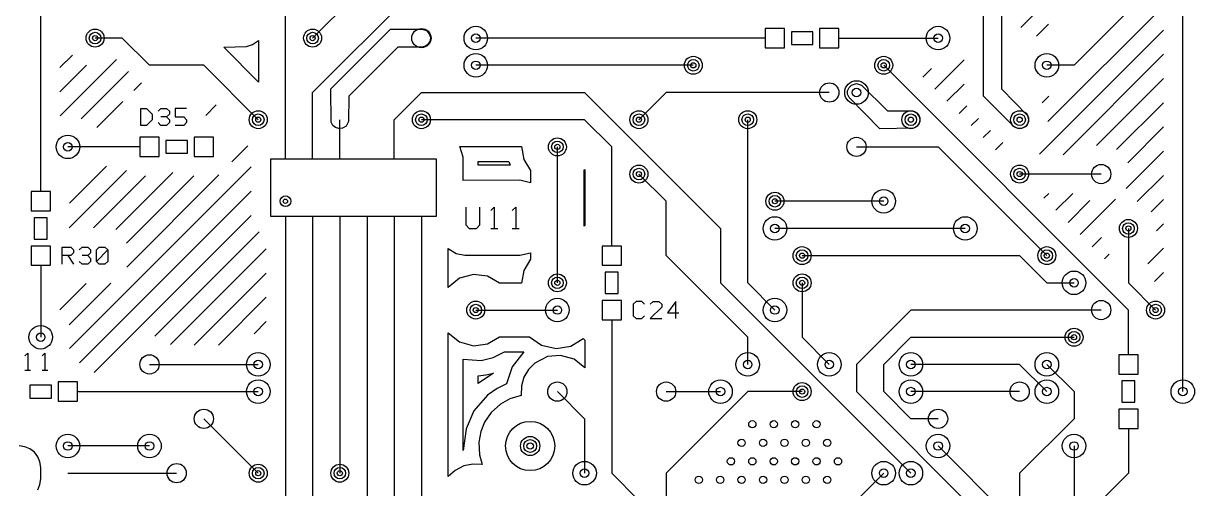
# Model space of a CAD drawing. Extents: x 7 to 280, y 7 to 360.
# Drawn here: x 225.3 to 279.9, y 109.8 to 131.5 of the extents above; entities that cross this region are included whole.
import ezdxf

# ---------------------------------------------------------------- set-up
doc = ezdxf.new("R2010")
doc.units = 0
doc.layers.add('SCORE', color=5, linetype='CONTINUOUS')

msp = doc.modelspace()

# ---------------------------------------------------------------- linework, layer by layer
at = {"layer": 'SCORE'}
for p, q in [((238.76, 128.27), (251.46, 140.97)), ((237.49, 127), (237.49, 139.7)), ((270.09, 128.096), (270.09, 139.526)), ((270.93, 139.874), (270.93, 128.444)), ((226.06, 125.73), (226.06, 134.62)), ((279.4, 134.62), (274.32, 129.54)), ((241.3, 133.35), (238.76, 130.81)), ((279.4, 114.3), (279.4, 133.35)), ((271.83, 131.3025), (273.0424, 132.5149)), ((273.0967, 126.9124), (278.4444, 132.2601)), ((272.5644, 130.9056), (273.1205, 131.4617)), ((229.87, 130.81), (228.6, 130.81)), ((231.14, 129.54), (229.87, 130.81)), ((239.61, 128.444), (242.396, 131.23)), ((242.396, 131.23), (243.8812, 131.228)), ((243.8812, 131.228), (244.0733, 131.1592)), ((244.0733, 131.1592), (244.2104, 131.008)), ((244.2104, 131.008), (244.258, 130.8512)), ((244.258, 130.8512), (244.2419, 130.6881)), ((257.81, 130.81), (246.38, 130.81)), ((259.9, 130.81), (257.81, 130.81)), ((260.8, 131.26), (259.9, 131.26)), ((259.9, 131.26), (259.9, 130.36)), ((260.8, 130.36), (260.8, 131.26)), ((262.12, 131.11), (261.12, 131.11)), ((261.12, 131.11), (261.12, 130.51)), ((262.12, 130.51), (262.12, 131.11)), ((263.34, 131.26), (262.44, 131.26)), ((262.44, 131.26), (262.44, 130.36)), ((263.34, 130.36), (263.34, 131.26)), ((263.34, 130.81), (265.43, 130.81)), ((265.43, 130.81), (267.97, 130.81)), ((272.7108, 125.3951), (278.5, 131.1843)), ((234.6078, 130.38), (235.6774, 130.4115)), ((236.2397, 128.748), (234.6078, 130.38)), ((235.6774, 130.4115), (235.9586, 130.5122)), ((235.9586, 130.5122), (236.2393, 130.7046)), ((236.2393, 130.7046), (236.2397, 128.748)), ((242.744, 130.39), (240.45, 128.096)), ((243.84, 130.39), (242.744, 130.39)), ((244.0007, 130.422), (243.84, 130.39)), ((244.137, 130.513), (244.0007, 130.422)), ((244.2419, 130.6881), (244.137, 130.513)), ((259.9, 130.36), (260.8, 130.36)), ((261.12, 130.51), (262.12, 130.51)), ((262.44, 130.36), (263.34, 130.36)), ((226.9607, 129.4386), (227.5427, 130.0206)), ((226.9615, 127.1767), (229.596, 129.8112)), ((267.8198, 128.4237), (269.19, 129.7939)), ((273.8071, 125.36), (278.5, 130.0529)), ((226.9611, 128.3077), (228.2046, 129.5512)), ((227.9542, 127.038), (230.1617, 129.2455)), ((233.68, 129.54), (231.14, 129.54)), ((236.22, 127), (233.68, 129.54)), ((256.54, 129.54), (246.38, 129.54)), ((276.86, 118.11), (265.43, 129.54)), ((267.254, 128.9892), (267.6589, 129.3942)), ((274.32, 129.54), (273.05, 129.54)), ((230.4172, 128.3697), (230.7684, 128.7209)), ((263.8108, 128.5033), (263.9267, 128.6192)), ((263.9267, 128.6192), (264.16, 128.69)), ((264.16, 128.69), (264.3933, 128.6192)), ((264.3933, 128.6192), (265.604, 127.42)), ((268.3857, 127.8582), (269.19, 128.6625)), ((275.37, 125.7916), (278.5, 128.9216)), ((238.76, 127), (238.76, 128.27)), ((239.6281, 126.8781), (239.61, 128.444)), ((240.45, 128.096), (240.4419, 126.9181)), ((242.57, 127), (243.84, 128.27)), ((243.84, 128.27), (251.46, 128.27)), ((251.46, 128.27), (257.81, 121.92)), ((255.27, 128.27), (254, 127)), ((262.89, 128.27), (255.27, 128.27)), ((263.7481, 128.3519), (263.8108, 128.5033)), ((263.7481, 128.1881), (263.7481, 128.3519)), ((263.8108, 128.0367), (263.7481, 128.1881)), ((265.256, 126.58), (263.8108, 128.0367)), ((271.5136, 126.6753), (270.09, 128.096)), ((270.93, 128.444), (272.1504, 127.198)), ((272.8395, 127.7865), (273.1466, 128.0937)), ((228.6775, 126.63), (229.9003, 127.8528)), ((230.74, 126.73), (230.74, 127.53)), ((230.74, 127.53), (231.0067, 127.53)), ((231.0067, 127.53), (231.2733, 127.2633)), ((231.54, 127.3967), (231.6733, 127.53)), ((231.6733, 127.53), (231.94, 127.53)), ((231.94, 127.53), (232.0733, 127.3967)), ((232.8733, 127.53), (232.34, 127.53)), ((232.34, 127.53), (232.34, 127.13)), ((233.7733, 127.2003), (234.2601, 127.6871)), ((268.9516, 127.2927), (269.3088, 127.65)), ((276.3108, 125.601), (278.5, 127.7902)), ((231.2733, 126.9967), (231.0067, 126.73)), ((231.2733, 127.2633), (231.2733, 126.9967)), ((231.94, 127.13), (231.6733, 127.13)), ((232.0733, 127.2633), (231.94, 127.13)), ((231.94, 127.13), (232.0733, 126.9967)), ((232.0733, 127.3967), (232.0733, 127.2633)), ((232.0733, 126.9967), (232.0733, 126.8633)), ((232.34, 127.13), (232.74, 127.13)), ((232.74, 127.13), (232.8733, 126.9967)), ((232.8733, 126.9967), (232.8733, 126.8633)), ((237.49, 125.1585), (237.49, 127)), ((238.76, 125.1585), (238.76, 127)), ((240.03, 125.1585), (240.03, 127)), ((240.4419, 126.9181), (240.327, 126.703)), ((242.57, 125.1585), (242.57, 127)), ((251.46, 127), (243.84, 127)), ((252.73, 125.73), (251.46, 127)), ((259.08, 119.38), (259.08, 127)), ((265.604, 127.42), (266.7819, 127.4119)), ((266.7819, 127.4119), (266.9664, 127.3247)), ((266.9664, 127.3247), (267.1019, 127.1219)), ((267.118, 126.9588), (267.0704, 126.802)), ((267.1019, 127.1219), (267.118, 126.9588)), ((269.5174, 126.7272), (269.8521, 127.0619)), ((272.1504, 127.198), (272.2, 127)), ((272.2, 127), (272.1504, 126.802)), ((231.0067, 126.73), (230.74, 126.73)), ((231.6733, 126.73), (231.54, 126.8633)), ((231.94, 126.73), (231.6733, 126.73)), ((232.0733, 126.8633), (231.94, 126.73)), ((232.74, 126.73), (232.34, 126.73)), ((232.8733, 126.8633), (232.74, 126.73)), ((239.7053, 126.7336), (239.6281, 126.8781)), ((239.832, 126.6296), (239.7053, 126.7336)), ((239.9888, 126.582), (239.832, 126.6296)), ((240.1519, 126.5981), (239.9888, 126.582)), ((240.327, 126.703), (240.1519, 126.5981)), ((266.8219, 126.5981), (265.256, 126.58)), ((266.9664, 126.6753), (266.8219, 126.5981)), ((267.0704, 126.802), (266.9664, 126.6753)), ((270.0833, 126.1617), (270.4184, 126.4968)), ((271.6581, 126.5981), (271.5136, 126.6753)), ((271.8619, 126.5881), (271.6581, 126.5981)), ((272.0464, 126.6753), (271.8619, 126.5881)), ((272.1504, 126.802), (272.0464, 126.6753)), ((276.831, 124.9899), (278.5, 126.6588)), ((231.59, 126.18), (230.69, 126.18)), ((230.69, 126.18), (230.69, 125.28)), ((231.59, 125.28), (231.59, 126.18)), ((232.91, 126.03), (231.91, 126.03)), ((231.91, 126.03), (231.91, 125.43)), ((232.91, 125.43), (232.91, 126.03)), ((234.13, 126.18), (233.23, 126.18)), ((233.23, 126.18), (233.23, 125.28)), ((234.13, 125.28), (234.13, 126.18)), ((270.6491, 125.5962), (270.9935, 125.9405)), ((226.06, 123.64), (226.06, 125.73)), ((228.6, 125.73), (227.33, 125.73)), ((230.69, 125.73), (228.6, 125.73)), ((230.69, 125.28), (231.59, 125.28)), ((231.91, 125.43), (232.91, 125.43)), ((233.23, 125.28), (234.13, 125.28)), ((234.993, 125.0258), (235.7385, 125.7714)), ((245.6387, 125.75), (248.5207, 125.75)), ((245.785, 125.2468), (245.6387, 125.75)), ((248.5207, 125.75), (248.625, 125.1482)), ((250.19, 119.38), (250.19, 125.73)), ((252.73, 123.19), (252.73, 125.73)), ((264.16, 125.73), (267.97, 125.73)), ((267.97, 125.73), (273.05, 120.65)), ((276.7602, 123.7877), (278.5, 125.5274)), ((227.4097, 116.3112), (235.8915, 124.793)), ((227.41, 123.0997), (229.1403, 124.83)), ((244.5385, 125.1585), (236.7915, 125.1585)), ((236.7915, 125.1585), (236.7915, 122.4915)), ((244.5385, 122.4915), (244.5385, 125.1585)), ((245.7885, 124.1632), (245.785, 125.2468)), ((246.4885, 125.0432), (247.9214, 125.0464)), ((246.4885, 124.87), (246.4885, 125.0432)), ((247.9823, 124.87), (246.4885, 124.87)), ((247.9214, 125.0464), (247.9823, 124.87)), ((248.625, 125.1482), (248.94, 124.6232)), ((227.3916, 121.95), (230.0699, 124.6283)), ((228.523, 121.95), (230.953, 124.38)), ((229.5707, 121.8664), (232.2344, 124.53)), ((230.0732, 121.2375), (233.2161, 124.3803)), ((230.0826, 120.1154), (234.3842, 124.417)), ((248.4443, 124.1692), (245.7885, 124.1632)), ((248.94, 124.0514), (248.4443, 124.1692)), ((248.94, 124.6232), (248.94, 124.0514)), ((251.44, 124.6232), (251.48, 124.6705)), ((251.44, 122.0248), (251.44, 124.6232)), ((251.48, 124.6705), (251.48, 122.0594)), ((255.27, 123.19), (254, 124.46)), ((275.59, 124.46), (271.78, 124.46)), ((277.2762, 123.1723), (278.5, 124.3961)), ((226.51, 123.64), (225.61, 123.64)), ((225.61, 123.64), (225.61, 122.74)), ((226.51, 122.74), (226.51, 123.64)), ((227.8745, 115.6446), (235.8915, 123.6616)), ((252.73, 121.1), (252.73, 123.19)), ((255.27, 120.65), (255.27, 123.19)), ((265.43, 123.19), (260.35, 123.19)), ((272.9106, 123.3322), (273.1384, 123.56)), ((273.4763, 122.7665), (274.2698, 123.56)), ((274.042, 122.2008), (275.0601, 123.219)), ((274.6077, 121.6351), (276.2623, 123.2898)), ((277.929, 122.6937), (278.5, 123.2647)), ((225.61, 122.74), (226.51, 122.74)), ((228.5612, 115.2), (235.8915, 122.5303)), ((245.91, 122.92), (245.91, 122.0867)), ((246.5767, 122.0867), (246.5767, 122.92)), ((247.0767, 122.7533), (247.2433, 122.92)), ((247.2433, 122.92), (247.2433, 121.92)), ((248.0767, 122.7533), (248.2433, 122.92)), ((248.2433, 122.92), (248.2433, 121.92)), ((226.36, 122.42), (225.76, 122.42)), ((225.76, 122.42), (225.76, 121.42)), ((226.36, 121.42), (226.36, 122.42)), ((236.7915, 122.4915), (244.5385, 122.4915)), ((237.49, 122.4915), (237.49, 120.65)), ((238.76, 122.4915), (238.76, 120.65)), ((240.03, 122.4915), (240.03, 120.65)), ((241.3, 122.4915), (241.3, 120.65)), ((242.57, 122.4915), (242.57, 120.65)), ((243.84, 122.4915), (243.84, 120.65)), ((245.91, 122.0867), (246.0767, 121.92)), ((246.41, 121.92), (246.5767, 122.0867)), ((251.48, 122.0594), (251.44, 122.0248)), ((278.1747, 121.808), (278.5, 122.1333)), ((231.3889, 116.8963), (236.2592, 121.7666)), ((246.0767, 121.92), (246.41, 121.92)), ((247.0767, 121.92), (247.41, 121.92)), ((248.0767, 121.92), (248.41, 121.92)), ((257.81, 121.92), (257.81, 119.38)), ((269.24, 121.92), (260.35, 121.92)), ((275.1734, 121.0694), (275.6077, 121.5038)), ((276.86, 121.92), (276.86, 119.38)), ((226.51, 121.1), (225.61, 121.1)), ((225.61, 121.1), (225.61, 120.2)), ((225.76, 121.42), (226.36, 121.42)), ((226.51, 120.2), (226.51, 121.1)), ((227.06, 120.25), (227.06, 121.05)), ((227.06, 121.05), (227.46, 121.05)), ((227.46, 121.05), (227.5933, 120.9167)), ((227.5933, 120.9167), (227.5933, 120.7833)), ((227.86, 120.9167), (227.9933, 121.05)), ((227.9933, 121.05), (228.26, 121.05)), ((228.26, 121.05), (228.3933, 120.9167)), ((228.3933, 120.9167), (228.3933, 120.7833)), ((228.66, 120.9167), (228.7933, 121.05)), ((228.66, 120.3833), (228.66, 120.9167)), ((228.66, 120.3833), (229.1933, 120.9167)), ((228.7933, 121.05), (229.06, 121.05)), ((229.06, 121.05), (229.1933, 120.9167)), ((229.1933, 120.9167), (229.1933, 120.3833)), ((232.1209, 116.4969), (236.59, 120.966)), ((245.09, 120.9771), (245.4637, 120.7528)), ((245.0902, 119.1698), (245.09, 120.9771)), ((253.18, 121.1), (252.28, 121.1)), ((252.28, 121.1), (252.28, 120.2)), ((253.18, 120.2), (253.18, 121.1)), ((277.76, 120.262), (278.5, 121.002)), ((227.46, 120.65), (227.06, 120.65)), ((227.3267, 120.65), (227.5933, 120.25)), ((227.5933, 120.7833), (227.46, 120.65)), ((227.9933, 120.25), (227.86, 120.3833)), ((228.26, 120.65), (227.9933, 120.65)), ((228.3933, 120.7833), (228.26, 120.65)), ((228.26, 120.65), (228.3933, 120.5167)), ((228.3933, 120.3833), (228.26, 120.25)), ((228.3933, 120.5167), (228.3933, 120.3833)), ((228.7933, 120.25), (228.66, 120.3833)), ((229.1933, 120.3833), (229.06, 120.25)), ((237.49, 120.65), (237.49, 105.41)), ((238.76, 120.65), (238.76, 91.44)), ((240.03, 120.65), (240.03, 110.49)), ((241.3, 120.65), (241.3, 100.33)), ((242.57, 120.65), (242.57, 93.98)), ((243.84, 120.65), (243.84, 101.6)), ((245.4637, 120.7528), (245.8757, 120.6708)), ((245.8757, 120.6708), (248.4443, 120.6708)), ((248.4443, 120.6708), (248.94, 120.7886)), ((248.94, 120.4868), (248.625, 119.9618)), ((248.94, 120.7886), (248.94, 120.4868)), ((259.08, 116.84), (255.27, 120.65)), ((261.62, 120.65), (271.78, 120.65)), ((271.78, 120.65), (273.05, 119.38)), ((275.739, 120.5037), (275.96, 120.7247)), ((225.61, 120.2), (226.51, 120.2)), ((226.06, 120.2), (226.06, 118.11)), ((228.26, 120.25), (227.9933, 120.25)), ((229.06, 120.25), (228.7933, 120.25)), ((233.2253, 116.47), (236.59, 119.8347)), ((248.625, 119.9618), (248.5207, 119.36)), ((252.28, 120.2), (253.18, 120.2)), ((253.03, 119.88), (252.43, 119.88)), ((252.43, 119.88), (252.43, 118.88)), ((253.03, 118.88), (253.03, 119.88)), ((278.0711, 119.4417), (278.5, 119.8706)), ((226.96, 118.1243), (228.1857, 119.35)), ((227.3881, 117.421), (229.3279, 119.3608)), ((245.6169, 119.5949), (245.0902, 119.1698)), ((246.2775, 119.7765), (245.6169, 119.5949)), ((246.923, 119.6888), (246.2775, 119.7765)), ((247.4868, 119.36), (246.923, 119.6888)), ((248.5207, 119.36), (247.4868, 119.36)), ((257.81, 119.38), (266.7, 110.49)), ((260.35, 118.11), (259.08, 119.38)), ((261.62, 119.38), (261.62, 116.84)), ((273.05, 119.38), (274.32, 119.38)), ((276.86, 119.38), (278.13, 118.11)), ((234.3567, 116.47), (236.59, 118.7033)), ((252.43, 118.88), (253.03, 118.88)), ((253.18, 118.56), (252.28, 118.56)), ((252.28, 118.56), (252.28, 117.66)), ((253.18, 117.66), (253.18, 118.56)), ((253.8633, 118.51), (253.73, 118.3767)), ((253.73, 118.3767), (253.73, 117.8433)), ((254.13, 118.51), (253.8633, 118.51)), ((254.2633, 118.3767), (254.13, 118.51)), ((254.53, 118.3767), (254.6633, 118.51)), ((255.0633, 118.2433), (254.53, 117.71)), ((254.6633, 118.51), (254.93, 118.51)), ((254.93, 118.51), (255.0633, 118.3767)), ((255.0633, 118.3767), (255.0633, 118.2433)), ((255.73, 118.51), (255.33, 117.9767)), ((255.73, 117.71), (255.73, 118.51)), ((226.06, 118.11), (226.06, 116.84)), ((246.38, 118.11), (250.19, 118.11)), ((252.28, 117.66), (253.18, 117.66)), ((252.73, 117.66), (252.73, 115.57)), ((253.73, 117.8433), (253.8633, 117.71)), ((253.8633, 117.71), (254.13, 117.71)), ((254.13, 117.71), (254.2633, 117.8433)), ((254.53, 117.71), (255.0633, 117.71)), ((255.33, 117.9767), (255.8633, 117.9767)), ((266.7, 118.11), (264.16, 115.57)), ((275.59, 118.11), (266.7, 118.11)), ((276.86, 116.02), (276.86, 118.11)), ((236.0242, 117.0062), (236.59, 117.5719)), ((245.0905, 117.0498), (245.6169, 116.6251)), ((245.0915, 110.3282), (245.0905, 117.0498)), ((245.6169, 116.6251), (246.2775, 116.4435)), ((246.2775, 116.4435), (246.923, 116.5312)), ((246.923, 116.5312), (247.4868, 116.86)), ((247.4868, 116.86), (248.8955, 116.86)), ((248.8955, 116.86), (249.4451, 116.4719)), ((250.8216, 116.4249), (251.3975, 116.776)), ((251.3975, 116.776), (251.48, 116.7006)), ((251.48, 116.7006), (251.48, 115.4064)), ((259.08, 115.57), (259.08, 116.84)), ((261.62, 116.84), (262.89, 115.57)), ((265.43, 115.57), (266.7, 116.84)), ((266.7, 116.84), (274.32, 116.84)), ((225.3233, 115.9667), (225.4567, 116.1)), ((225.4567, 116.1), (225.4567, 115.3)), ((226.1233, 115.9667), (226.2567, 116.1)), ((226.2567, 116.1), (226.2567, 115.3)), ((247.1977, 115.886), (247.7142, 116.1519)), ((247.7142, 116.1519), (248.6306, 116.1568)), ((248.6306, 116.1568), (248.0867, 115.4548)), ((249.4451, 116.4719), (250.1287, 116.3115)), ((250.3297, 115.9938), (249.7225, 115.934)), ((250.1287, 116.3115), (250.8216, 116.4249)), ((250.9673, 115.8114), (250.3297, 115.9938)), ((277.31, 116.02), (276.41, 116.02)), ((276.41, 116.02), (276.41, 115.12)), ((277.31, 115.12), (277.31, 116.02)), ((231.14, 115.57), (236.22, 115.57)), ((245.7913, 111.5461), (245.7907, 115.8149)), ((245.7907, 115.8149), (246.6391, 115.7547)), ((246.6391, 115.7547), (247.1977, 115.886)), ((248.0867, 115.4548), (247.8171, 114.6562)), ((249.1328, 115.6307), (248.8381, 115.3301)), ((249.7225, 115.934), (249.1328, 115.6307)), ((251.48, 115.4064), (250.9673, 115.8114)), ((252.73, 115.57), (252.73, 110.49)), ((264.16, 115.57), (264.16, 114.3)), ((265.43, 114.3), (265.43, 115.57)), ((271.78, 115.57), (266.7, 115.57)), ((273.05, 114.3), (271.78, 115.57)), ((273.05, 115.57), (274.32, 114.3)), ((225.3233, 115.3), (225.59, 115.3)), ((226.1233, 115.3), (226.39, 115.3)), ((246.4908, 115.0427), (246.8508, 115.0768)), ((246.4909, 114.6815), (246.4908, 115.0427)), ((247.2112, 115.1556), (246.4909, 114.6815)), ((246.8508, 115.0768), (247.2112, 115.1556)), ((248.6303, 114.9752), (248.5122, 114.5712)), ((248.8381, 115.3301), (248.6303, 114.9752)), ((276.41, 115.12), (277.31, 115.12)), ((226.56, 114.6), (225.56, 114.6)), ((225.56, 114.6), (225.56, 114)), ((226.56, 114), (226.56, 114.6)), ((227.78, 114.75), (226.88, 114.75)), ((226.88, 114.75), (226.88, 113.85)), ((227.78, 113.85), (227.78, 114.75)), ((247.3754, 114.4468), (246.9329, 114.1387)), ((247.8171, 114.6562), (247.3754, 114.4468)), ((248.5122, 114.5712), (248.4999, 114.1222)), ((277.16, 114.8), (276.56, 114.8)), ((276.56, 114.8), (276.56, 113.8)), ((277.16, 113.8), (277.16, 114.8)), ((225.56, 114), (226.56, 114)), ((226.88, 113.85), (227.78, 113.85)), ((227.78, 114.3), (229.87, 114.3)), ((229.87, 114.3), (236.22, 114.3)), ((246.9329, 114.1387), (246.2912, 113.4014)), ((247.9769, 113.9664), (247.5365, 113.7202)), ((248.4999, 114.1222), (247.9769, 113.9664)), ((250.19, 114.3), (251.46, 113.03)), ((259.08, 114.3), (255.27, 110.49)), ((255.27, 114.3), (257.81, 114.3)), ((261.62, 114.3), (259.08, 114.3)), ((264.16, 114.3), (271.78, 106.68)), ((266.7, 113.03), (265.43, 114.3)), ((271.78, 114.3), (266.7, 114.3)), ((274.32, 114.3), (274.32, 113.03)), ((276.56, 113.8), (277.16, 113.8)), ((246.2912, 113.4014), (245.928, 112.5676)), ((247.1048, 113.329), (246.7913, 112.8672)), ((247.5365, 113.7202), (247.1048, 113.329)), ((277.31, 113.48), (276.41, 113.48)), ((276.41, 113.48), (276.41, 112.58)), ((277.31, 112.58), (277.31, 113.48)), ((233.68, 113.03), (236.22, 110.49)), ((246.7913, 112.8672), (246.6161, 112.4307)), ((251.46, 113.03), (251.46, 110.49)), ((267.97, 113.03), (266.7, 113.03)), ((274.32, 113.03), (271.78, 110.49)), ((245.928, 112.5676), (245.7913, 111.5461)), ((246.6161, 112.4307), (246.527, 111.9341)), ((276.41, 112.58), (277.31, 112.58)), ((276.86, 112.58), (276.86, 110.49)), ((225.3188, 111.7259), (225.06, 111.76)), ((225.56, 111.626), (225.3188, 111.7259)), ((225.7671, 111.4671), (225.56, 111.626)), ((231.14, 111.76), (227.33, 111.76)), ((246.527, 111.9341), (246.5556, 111.3522)), ((271.78, 107.95), (267.97, 111.76)), ((274.32, 111.76), (274.32, 109.22)), ((225.926, 111.26), (225.7671, 111.4671)), ((226.0259, 111.0188), (225.926, 111.26)), ((246.5556, 111.3522), (246.6831, 110.8923)), ((226.06, 110.76), (226.0259, 111.0188)), ((226.06, 110.22), (226.06, 110.76)), ((227.33, 110.49), (232.41, 110.49)), ((245.4135, 110.618), (245.0915, 110.3282)), ((245.8283, 110.8276), (245.4135, 110.618)), ((246.2403, 110.9138), (245.8283, 110.8276)), ((246.6831, 110.8923), (246.2403, 110.9138)), ((252.73, 110.49), (254, 109.22)), ((255.27, 110.49), (255.27, 109.22)), ((261.62, 106.68), (265.43, 110.49)), ((276.86, 110.49), (264.16, 97.79)), ((271.78, 110.49), (271.78, 109.22)), ((225.926, 109.72), (226.0259, 109.9612)), ((226.0259, 109.9612), (226.06, 110.22))]:
    msp.add_line(p, q, dxfattribs=at)
for centre, radius in [((246.38, 130.81), 0.55), ((267.97, 130.81), 0.55), ((228.6, 130.81), 0.42), ((228.6, 130.81), 0.27), ((228.6, 130.81), 0.12), ((238.76, 130.81), 0.42), ((238.76, 130.81), 0.27), ((238.76, 130.81), 0.12), ((243.84, 130.81), 0.45), ((246.38, 130.81), 0.2), ((267.97, 130.81), 0.2), ((246.38, 129.54), 0.55), ((246.38, 129.54), 0.2), ((256.54, 129.54), 0.42), ((256.54, 129.54), 0.27), ((256.54, 129.54), 0.12), ((265.43, 129.54), 0.42), ((265.43, 129.54), 0.27), ((265.43, 129.54), 0.12), ((273.05, 129.54), 0.55), ((273.05, 129.54), 0.2), ((262.89, 128.27), 0.45), ((264.16, 128.27), 0.55), ((264.16, 128.27), 0.2), ((236.22, 127), 0.42), ((236.22, 127), 0.27), ((236.22, 127), 0.12), ((243.84, 127), 0.42), ((243.84, 127), 0.27), ((243.84, 127), 0.12), ((254, 127), 0.42), ((254, 127), 0.27), ((254, 127), 0.12), ((259.08, 127), 0.42), ((259.08, 127), 0.27), ((259.08, 127), 0.12), ((266.7, 127), 0.42), ((266.7, 127), 0.27), ((266.7, 127), 0.12), ((271.78, 127), 0.42), ((271.78, 127), 0.27), ((271.78, 127), 0.12), ((227.33, 125.73), 0.55), ((227.33, 125.73), 0.2), ((250.19, 125.73), 0.42), ((250.19, 125.73), 0.27), ((250.19, 125.73), 0.12), ((264.16, 125.73), 0.45), ((254, 124.46), 0.42), ((254, 124.46), 0.27), ((271.78, 124.46), 0.42), ((271.78, 124.46), 0.27), ((275.59, 124.46), 0.45), ((254, 124.46), 0.12), ((271.78, 124.46), 0.12), ((265.43, 123.19), 0.55), ((237.4915, 123.1915), 0.25), ((237.4915, 123.1915), 0.1), ((260.35, 123.19), 0.42), ((260.35, 123.19), 0.27), ((260.35, 123.19), 0.12), ((265.43, 123.19), 0.2), ((260.35, 121.92), 0.55), ((260.35, 121.92), 0.2), ((269.24, 121.92), 0.55), ((269.24, 121.92), 0.2), ((276.86, 121.92), 0.42), ((276.86, 121.92), 0.27), ((276.86, 121.92), 0.12), ((261.62, 120.65), 0.42), ((261.62, 120.65), 0.27), ((273.05, 120.65), 0.42), ((273.05, 120.65), 0.27), ((261.62, 120.65), 0.12), ((273.05, 120.65), 0.12), ((250.19, 119.38), 0.42), ((261.62, 119.38), 0.42), ((274.32, 119.38), 0.55), ((250.19, 119.38), 0.27), ((250.19, 119.38), 0.12), ((261.62, 119.38), 0.27), ((261.62, 119.38), 0.12), ((274.32, 119.38), 0.2), ((246.38, 118.11), 0.42), ((246.38, 118.11), 0.27), ((246.38, 118.11), 0.12), ((250.19, 118.11), 0.55), ((250.19, 118.11), 0.2), ((260.35, 118.11), 0.55), ((260.35, 118.11), 0.2), ((275.59, 118.11), 0.45), ((278.13, 118.11), 0.42), ((278.13, 118.11), 0.27), ((278.13, 118.11), 0.12), ((226.06, 116.84), 0.55), ((274.32, 116.84), 0.42), ((274.32, 116.84), 0.27), ((226.06, 116.84), 0.2), ((274.32, 116.84), 0.12), ((231.14, 115.57), 0.45), ((236.22, 115.57), 0.55), ((259.08, 115.57), 0.55), ((262.89, 115.57), 0.55), ((266.7, 115.57), 0.55), ((273.05, 115.57), 0.55), ((236.22, 115.57), 0.2), ((259.08, 115.57), 0.2), ((262.89, 115.57), 0.2), ((266.7, 115.57), 0.2), ((273.05, 115.57), 0.2), ((236.22, 114.3), 0.55), ((236.22, 114.3), 0.2), ((250.19, 114.3), 0.45), ((255.27, 114.3), 0.45), ((257.81, 114.3), 0.55), ((257.81, 114.3), 0.2), ((261.62, 114.3), 0.42), ((261.62, 114.3), 0.27), ((261.62, 114.3), 0.12), ((266.7, 114.3), 0.55), ((266.7, 114.3), 0.2), ((271.78, 114.3), 0.45), ((273.05, 114.3), 0.55), ((273.05, 114.3), 0.2), ((279.4, 114.3), 0.55), ((279.4, 114.3), 0.2), ((233.68, 113.03), 0.45), ((267.97, 113.03), 0.45), ((248.92, 111.76), 1.15), ((259.2962, 112.776), 0.17), ((260.2962, 112.776), 0.17), ((261.2962, 112.776), 0.17), ((262.2962, 112.776), 0.17), ((227.33, 111.76), 0.55), ((231.14, 111.76), 0.55), ((248.92, 111.76), 0.45), ((267.97, 111.76), 0.55), ((274.32, 111.76), 0.55), ((227.33, 111.76), 0.2), ((231.14, 111.76), 0.2), ((248.92, 111.76), 0.3), ((248.92, 111.76), 0.15), ((258.7962, 111.91), 0.17), ((259.7962, 111.91), 0.17), ((260.7962, 111.91), 0.17), ((261.7962, 111.91), 0.17), ((262.7962, 111.91), 0.17), ((267.97, 111.76), 0.2), ((274.32, 111.76), 0.2), ((251.46, 110.49), 0.55), ((258.2962, 111.044), 0.17), ((259.2962, 111.044), 0.17), ((260.2962, 111.044), 0.17), ((261.2962, 111.044), 0.17), ((262.2962, 111.044), 0.17), ((263.2962, 111.044), 0.17), ((265.43, 110.49), 0.55), ((266.7, 110.49), 0.55), ((232.41, 110.49), 0.45), ((236.22, 110.49), 0.42), ((236.22, 110.49), 0.27), ((236.22, 110.49), 0.12), ((240.03, 110.49), 0.42), ((240.03, 110.49), 0.27), ((240.03, 110.49), 0.12), ((251.46, 110.49), 0.2), ((265.43, 110.49), 0.2), ((266.7, 110.49), 0.2), ((256.7962, 110.178), 0.17), ((257.7962, 110.178), 0.17), ((258.7962, 110.178), 0.17), ((259.7962, 110.178), 0.17), ((260.7962, 110.178), 0.17), ((261.7962, 110.178), 0.17), ((262.7962, 110.178), 0.17)]:
    msp.add_circle(centre, radius, dxfattribs=at)

doc.saveas('drawing.dxf')
